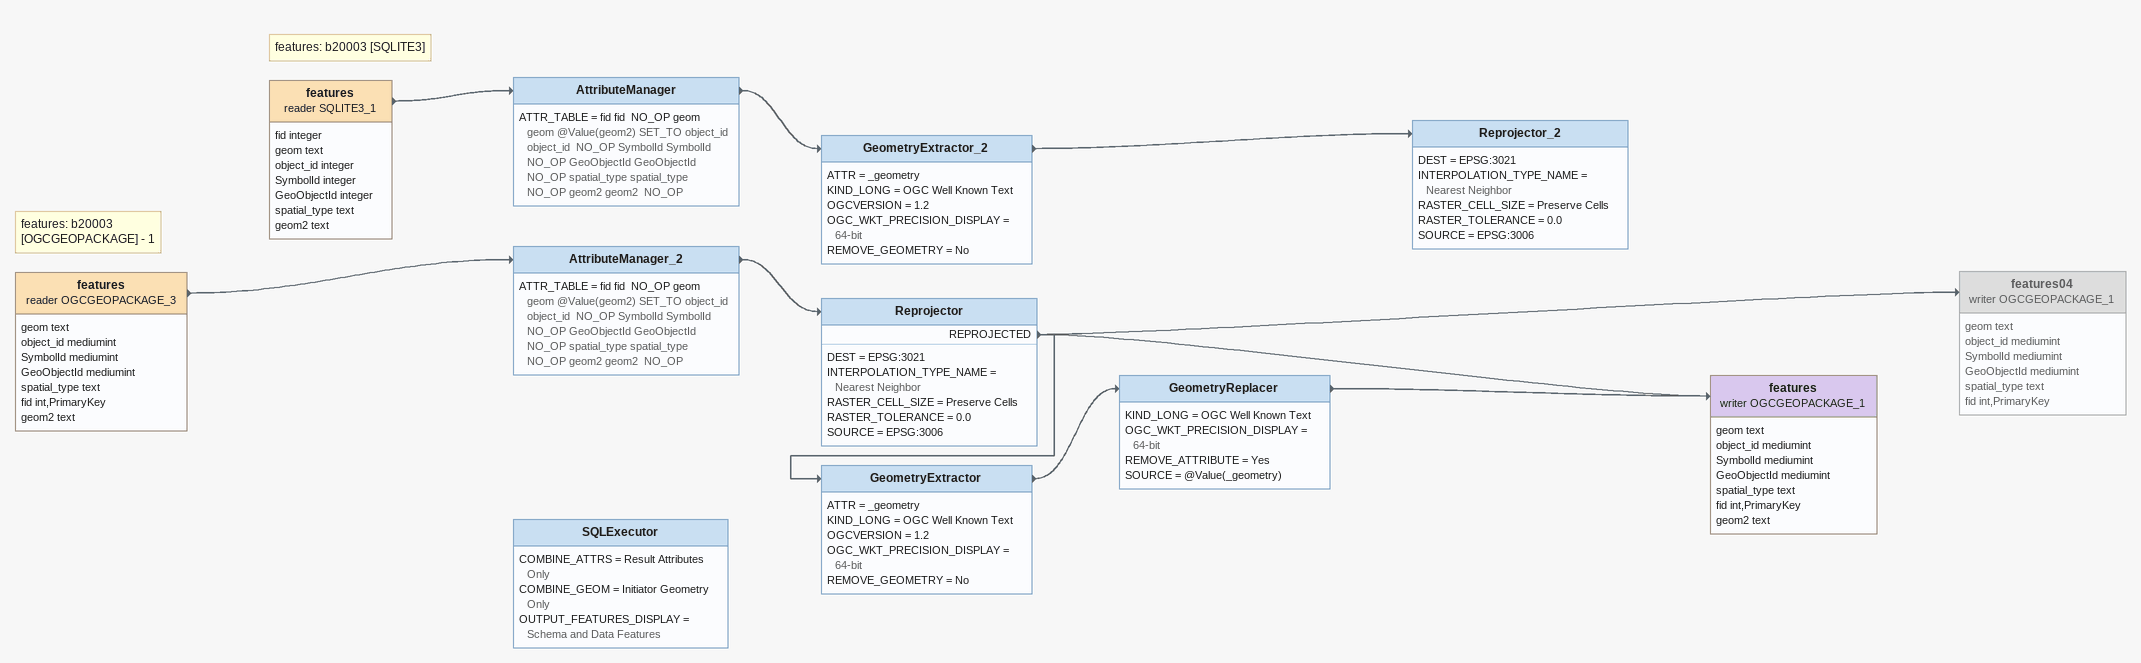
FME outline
Note: features: b20003 [OGCGEOPACKAGE] - 1
features (reader OGCGEOPACKAGE_3)
    attributes: geom text, object_id mediumint, SymbolId mediumint, GeoObjectId mediumint, spatial_type text, fid int,PrimaryKey, geom2 text
    -> AttributeManager_2
AttributeManager_2
    ATTR_TABLE = fid fid  NO_OP geom geom @Value(geom2) SET_TO object_id object_id  NO_OP SymbolId SymbolId  NO_OP GeoObjectId GeoObjectId  NO_OP spatial_type spatial_type  NO_OP geom2 geom2  NO_OP
    -> Reprojector
Reprojector
    DEST = EPSG:3021
    INTERPOLATION_TYPE_NAME = Nearest Neighbor
    RASTER_CELL_SIZE = Preserve Cells
    RASTER_TOLERANCE = 0.0
    SOURCE = EPSG:3006
    REPROJECTED -> features04 (writer OGCGEOPACKAGE_1)
    REPROJECTED -> features (writer OGCGEOPACKAGE_1)
    REPROJECTED -> GeometryExtractor
features04 (writer OGCGEOPACKAGE_1) [off]
    attributes: geom text, object_id mediumint, SymbolId mediumint, GeoObjectId mediumint, spatial_type text, fid int,PrimaryKey
GeometryExtractor
    ATTR = _geometry
    KIND_LONG = OGC Well Known Text
    OGCVERSION = 1.2
    OGC_WKT_PRECISION_DISPLAY = 64-bit
    REMOVE_GEOMETRY = No
    -> GeometryReplacer
GeometryReplacer
    KIND_LONG = OGC Well Known Text
    OGC_WKT_PRECISION_DISPLAY = 64-bit
    REMOVE_ATTRIBUTE = Yes
    SOURCE = @Value(_geometry)
    -> features (writer OGCGEOPACKAGE_1)
features (writer OGCGEOPACKAGE_1)
    attributes: geom text, object_id mediumint, SymbolId mediumint, GeoObjectId mediumint, spatial_type text, fid int,PrimaryKey, geom2 text
Note: features: b20003 [SQLITE3]
features (reader SQLITE3_1)
    attributes: fid integer, geom text, object_id integer, SymbolId integer, GeoObjectId integer, spatial_type text, geom2 text
    -> AttributeManager
AttributeManager
    ATTR_TABLE = fid fid  NO_OP geom geom @Value(geom2) SET_TO object_id object_id  NO_OP SymbolId SymbolId  NO_OP GeoObjectId GeoObjectId  NO_OP spatial_type spatial_type  NO_OP geom2 geom2  NO_OP
    -> GeometryExtractor_2
GeometryExtractor_2
    ATTR = _geometry
    KIND_LONG = OGC Well Known Text
    OGCVERSION = 1.2
    OGC_WKT_PRECISION_DISPLAY = 64-bit
    REMOVE_GEOMETRY = No
    -> Reprojector_2
Reprojector_2
    DEST = EPSG:3021
    INTERPOLATION_TYPE_NAME = Nearest Neighbor
    RASTER_CELL_SIZE = Preserve Cells
    RASTER_TOLERANCE = 0.0
    SOURCE = EPSG:3006
SQLExecutor
    COMBINE_ATTRS = Result Attributes Only
    COMBINE_GEOM = Initiator Geometry Only
    OUTPUT_FEATURES_DISPLAY = Schema and Data Features
